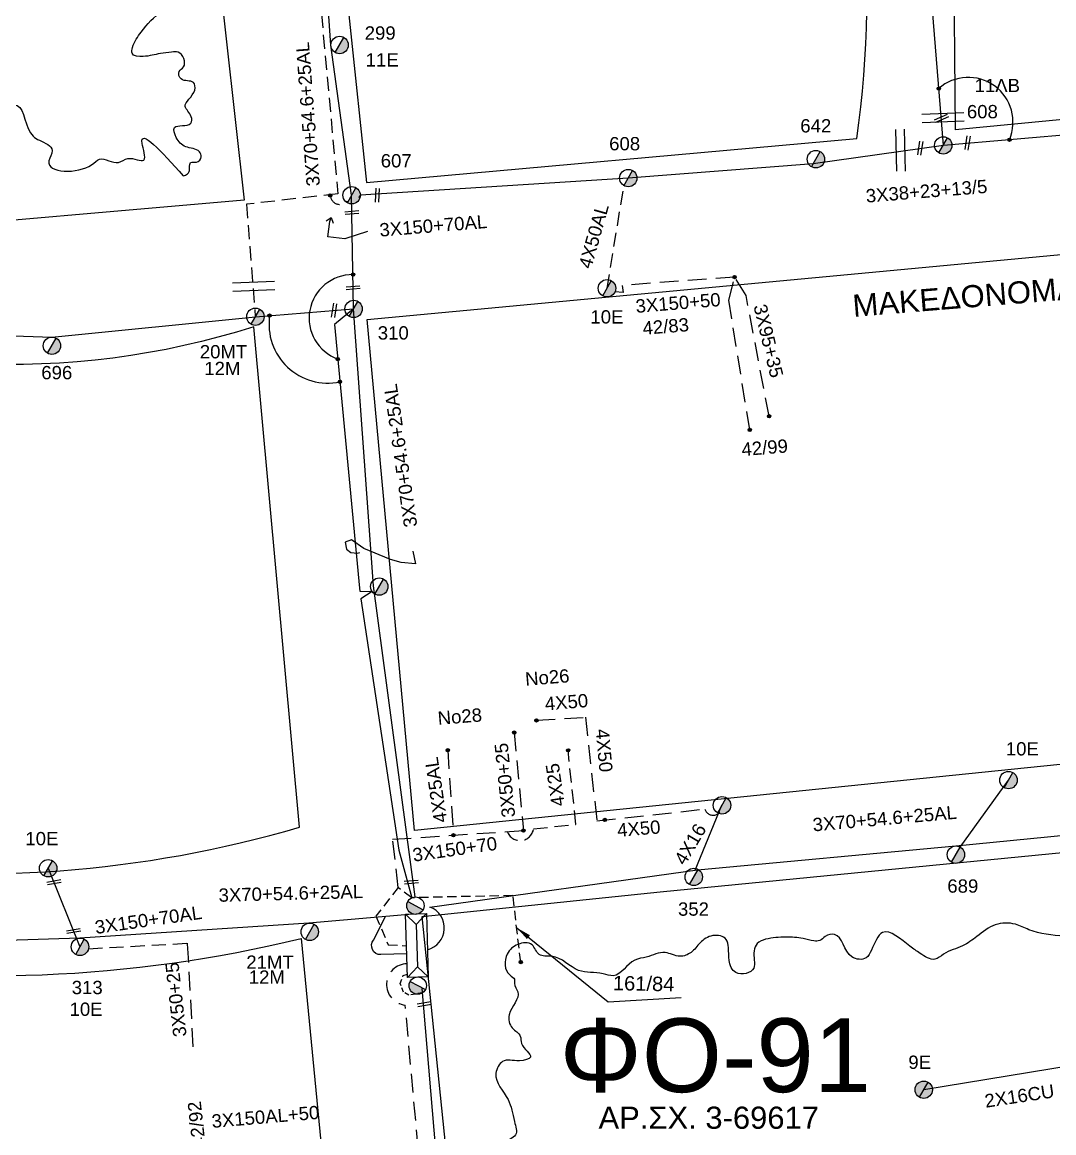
# Model space of a CAD drawing. Header units: millimetres. Extents: x 72 to 3039, y -786 to 786.
# Drawn here: x 1833.1 to 1972.8, y 393.6 to 543.9 of the extents above; entities that cross this region are included whole.
import ezdxf

# ---------------------------------------------------------------- set-up
doc = ezdxf.new("R2010")
doc.units = ezdxf.units.MM
doc.linetypes.add('DASHED', pattern=[19.05, 12.7, -6.35])
for name, color, linetype in [('Άγνωστα', 7, 'Continuous'), ('Γέφυρες Εναέριου Δικτύου', 7, 'Continuous'), ('Γυμνά εναέρια ΧΤ (1Φ)   2x16CU', 7, 'Continuous'), ('Γυμνά εναέρια ΧΤ (3Φ)   4x50AL', 7, 'Continuous'), ('Εναέρια παροχή ΧΤ 4x16', 7, 'SYN_LINE'), ('Επιγραφές - Σχήματα', 7, 'Continuous'), ('Καλώδια ΧΤ   3x150+50AL', 7, 'DASHED'), ('Καλώδια ΧΤ   3x150+50AL XLPE', 7, 'DASHED'), ('Καλώδια ΧΤ   3x150+70 XLPE', 7, 'DASHED'), ('Καλώδια ΧΤ   3x150+70AL', 7, 'DASHED'), ('Καλώδια ΧΤ   3x150AL+50XLPE', 7, 'DASHED'), ('Καλώδια ΧΤ   3x95+35 XLPE', 7, 'DASHED'), ('Μηχανική τομή', 7, 'Continuous'), ('Στύλος Ξύλινος', 7, 'Continuous'), ('Στύλος Ξύλινος @ 1', 7, 'Continuous'), ('Στύλος ΦΜ', 7, 'Continuous'), ('Στύλος ΦΜ @ 1', 7, 'Continuous'), ('Συνδέσεις', 7, 'Continuous'), ('Συνεστραμμένα ΧΤ   3x70+54.6+25 AL', 7, 'SYN_LINE'), ('Τομή', 7, 'Continuous'), ('Υποσταθμός εναέριος 2 στύλων', 7, 'Continuous'), ('Υποσταθμός πόλεως', 7, 'Continuous'), ('Υπόβαθρο ΔΕΗ', 7, 'Continuous'), ('Υπόγεια Καλώδια Δικτύου ΧΤ   .15', 7, 'DASHED'), ('Υπόγεια καλώδια Παροχών ΧΤ   4x25', 7, 'DASHED'), ('Υπόγεια καλώδια Παροχών ΧΤ   4x50AL', 7, 'DASHED')]:
    doc.layers.add(name, color=color, linetype=linetype)
doc.styles.get("Standard").update_dxf_attribs({"font": 'arial.ttf'})
doc.linetypes.add('SYN_LINE', pattern='A,0.5,-0.0001,["/\\/\\/\\/",Standard,S=0.1,R=0,X=0,Y=-0.05],-0.25', length=0.7501)
doc.dimstyles.new('ISO-25', dxfattribs={"dimtxt": 2.5, "dimasz": 2.5, "dimexe": 1.25, "dimexo": 0.625, "dimtad": 1, "dimtxsty": 'Standard', "dimcen": 2.5, "dimadec": 0, "dimazin": 0, "dimtfac": 1, "dimtmove": 0, "dimatfit": 3, "dimfxl": 1, "dimarcsym": 0})

# ---------------------------------------------------------------- blocks, each defined once
blk = doc.blocks.new('ΥΠΑΡΧΩΝ ΤΣΙΜΕΝΤΕΝΙΟΣ ΣΤΥΛΟΣ')
at = {"layer": 'Στύλος ΦΜ'}
blk.add_hatch(color=7, dxfattribs=at).paths.add_polyline_path([(-1.29, -2.28, 0.574793), (2.62, 0, 0.268822), (1.3, 2.27)])
at = {"layer": 'Στύλος ΦΜ', "color": 7}
blk.add_line((-1.29, -2.28), (1.3, 2.27), dxfattribs=at)
blk.add_circle((0, 0), 2.62, dxfattribs=at)
at = {"layer": 'Στύλος ΦΜ', "flags": 4}
for tag, p in [('ΑΡΙΘΜΟΣ', (-4.68, 8.05)), ('ΤΥΠΟΣ', (-4.91, 3.03))]:
    blk.add_attdef(tag, p, '', height=4, dxfattribs=at)
blk = doc.blocks.new('ΥΠΟΣΤΑΘΜΟΣ ΕΝΑΕΡΙΟΣ ΕΠΙ 2 ΣΤΥΛΩΝ')
at = {"layer": 'Υποσταθμός εναέριος 2 στύλων', "linetype": 'Continuous'}
for points in [[(-11.97, -2.11, 0.574793), (-8.45, -0.07, 0.268822), (-9.64, 1.98)], [(9.68, -2.15, 0.574793), (13.19, -0.1, 0.268822), (12.01, 1.95)]]:
    blk.add_hatch(color=256, dxfattribs=at).paths.add_polyline_path(points)
for p, q in [((-11.97, -2.11), (-9.64, 1.98)), ((9.68, -2.15), (12.01, 1.95))]:
    blk.add_line(p, q, dxfattribs=at)
for centre in [(-10.81, -0.07), (10.84, -0.1)]:
    blk.add_circle(centre, 2.36, dxfattribs=at)
at = {"layer": 'Υποσταθμός πόλεως', "linetype": 'Continuous', "ltscale": 40}
blk.add_lwpolyline([(-8.57, 2.82), (8.57, 2.82), (8.57, -2.82), (-8.57, -2.82)], close=True, dxfattribs=at)
for points in [[(-5.75, 0), (-8.57, 2.82)], [(-8.57, -2.82), (-5.75, 0)], [(-5.75, 0), (5.75, 0)], [(5.75, 0), (8.57, 2.82)], [(8.57, -2.82), (5.75, 0)]]:
    blk.add_lwpolyline(points, dxfattribs=at)
at = {"layer": 'Υποσταθμός εναέριος 2 στύλων', "ltscale": 40, "flags": 1}
for tag, p in [('ΜΕΤΑΣΧΗΜΑΤΙΣΜΟΣ', (14.09, 2.51)), ('ΙΣΧΥΣ', (14.07, -0.28)), ('ΑΡΙΘΜΟΣ', (14.19, -3))]:
    blk.add_attdef(tag, p, '', height=1.8, dxfattribs=at)
blk = doc.blocks.new('ΥΠΑΡΧΩΝ ΞΥΛΙΝΟΣ ΣΤΥΛΟΣ')
at = {"layer": 'Στύλος Ξύλινος'}
h = blk.add_hatch(color=7, dxfattribs=at)
h.paths.add_polyline_path([(-2.62, 0, 0.270008), (-1.29, -2.28), (1.3, 2.27, 0.576266)])
h.paths.add_polyline_path([(-1.29, -2.28, 0.574793), (2.62, 0, 0.268822), (1.3, 2.27)])
at = {"layer": 'Στύλος Ξύλινος', "color": 7}
blk.add_line((-1.29, -2.28), (1.3, 2.27), dxfattribs=at)
blk.add_circle((0, 0), 2.62, dxfattribs=at)
at = {"layer": 'Στύλος Ξύλινος', "flags": 4}
for tag, p in [('ΑΡΙΘΜΟΣ', (-4.91, 8.6)), ('ΤΥΠΟΣ', (-4.85, 3.39))]:
    blk.add_attdef(tag, p, '', height=4, dxfattribs=at)
blk = doc.blocks.new('ΤΟΜΗ')
at = {"layer": 'Τομή', "ltscale": 40}
for p, q in [((-5.68, 0), (5.68, 0)), ((5.68, -2.33), (-5.68, -2.33))]:
    blk.add_line(p, q, dxfattribs=at)
blk = doc.blocks.new('_ΣΥΝΔΕΣΗ')
at = {"layer": 'Συνδέσεις', "linetype": 'SYN_LINE', "ltscale": 40}
blk.add_hatch(color=256, dxfattribs=at).paths.add_polyline_path([(0.5, -0.01, 1), (-0.5, -0.01, 1)])
at = {"layer": 'Συνδέσεις'}
blk.add_circle((0, -0.01), 0.5, dxfattribs=at)
blk = doc.blocks.new('ΜΗΧΑΝΙΚΗ ΤΟΜΗ')
at = {"layer": 'Μηχανική τομή', "ltscale": 40}
for p, q in [((-1.89, 0.78), (1.89, 0.78)), ((1.89, 0), (-1.89, 0))]:
    blk.add_line(p, q, dxfattribs=at)

msp = doc.modelspace()

# ---------------------------------------------------------------- linework, layer by layer
at = {"layer": 'Άγνωστα', "color": 6}
msp.add_lwpolyline([(1957.87, 527.26), (1940.26, 524.78), (1915.21, 522.83), (1878.93, 520.51), (1878.66, 520.2)], dxfattribs=at)
at = {"layer": 'Άγνωστα', "color": 6, "linetype": 'DASHED', "ltscale": 0.2}
msp.add_lwpolyline([(1931.65, 488.74), (1928.82, 506.32), (1929.6, 509.43)], dxfattribs=at)
at = {"layer": 'Άγνωστα', "color": 85, "linetype": 'DASHED', "ltscale": 0.2}
msp.add_lwpolyline([(1899.77, 447.75), (1901.01, 434.49)], dxfattribs=at)
at = {"layer": 'Άγνωστα', "color": 173, "linetype": 'SYN_LINE', "ltscale": 14}
msp.add_lwpolyline([(1960.16, 432.24), (1966.69, 441.31)], dxfattribs=at)
at = {"layer": 'Άγνωστα', "color": 27}
msp.add_lwpolyline([(1885.21, 417.77), (1881.69, 417.68, -0.64415), (1880.73, 419.66), (1882.35, 422.85)], format="xyb", dxfattribs=at)
at = {"layer": 'Άγνωστα', "color": 30, "linetype": 'DASHED', "ltscale": 0.2}
msp.add_lwpolyline([(1855.5, 419.15), (1856.3, 404.66)], dxfattribs=at)
at = {"layer": 'Άγνωστα', "color": 2, "linetype": 'DASHED', "ltscale": 0.05}
msp.add_lwpolyline([(1887.33, 412.5), (1885.51, 412.2), (1884.79, 412.58), (1884.32, 413.77), (1884.75, 414.87), (1885.33, 415.03)], dxfattribs=at)
at = {"layer": 'Γέφυρες Εναέριου Δικτύου'}
for centre, radius, start, end in [((1961.25, 530.42), 6.05, 336.7143, 131.5146), ((1877.9, 503.87), 5.9, 89.6384, 249.9191), ((1874.52, 503.04), 7.96, 171.5462, 281.9085)]:
    msp.add_arc(centre, radius, start, end, dxfattribs=at)
at = {"layer": 'Γυμνά εναέρια ΧΤ (1Φ)   2x16CU', "color": 173, "linetype": 'SYN_LINE', "ltscale": 20}
msp.add_lwpolyline([(1990.05, 444.1), (1987.61, 434), (1978.08, 403.1), (1955.22, 399.39)], dxfattribs=at)
at = {"layer": 'Γυμνά εναέρια ΧΤ (3Φ)   4x50AL', "color": 2}
msp.add_lwpolyline([(2032.49, 533.98), (1995.44, 530.07), (1976.76, 528.88), (1957.87, 527.26), (1955.58, 555.67), (1953.13, 581.03), (1946.66, 601.19), (1940.24, 619.37), (1927.05, 641.12), (1908.25, 659.73), (1901.29, 666.15)], dxfattribs=at)
at = {"layer": 'Εναέρια παροχή ΧΤ 4x16', "color": 173, "ltscale": 15}
msp.add_lwpolyline([(1924.28, 429.13), (1927.9, 437.9)], dxfattribs=at)
at = {"layer": 'Επιγραφές - Σχήματα', "ltscale": 20}
for points in [[(1874.32, 517.05), (1875, 517.49), (1875.24, 516.74)], [(1879.92, 515.59), (1876.85, 514.61), (1874.51, 514.86), (1874.81, 516.95), (1875, 517.49)], [(1886.04, 472.32), (1886.38, 470.59), (1884.48, 470.77), (1883.01, 471.2), (1879.39, 472.66), (1877.75, 473.87), (1877.75, 473.87), (1876.89, 473.53), (1877.06, 472.58), (1877.66, 472.15), (1878.53, 472.06), (1878.87, 472.15)]]:
    msp.add_lwpolyline(points, dxfattribs=at)
at = {"layer": 'Καλώδια ΧΤ   3x150+50AL', "color": 6, "ltscale": 0.2}
msp.add_lwpolyline([(1929.6, 509.43), (1914.4, 508.3), (1914.54, 507.36), (1913.4, 507.41)], dxfattribs=at)
at = {"layer": 'Καλώδια ΧΤ   3x150+50AL XLPE', "color": 1, "ltscale": 0.2}
msp.add_lwpolyline([(1892.83, 348, -0.609331), (1890.86, 348.34), (1890.23, 353.48), (1885, 410.86, -0.95124), (1885.25, 416.43, -0.743543)], format="xyb", dxfattribs=at)
at = {"layer": 'Καλώδια ΧΤ   3x150+70 XLPE', "color": 85, "linetype": 'DASHED', "ltscale": 0.1}
msp.add_lwpolyline([(1900.65, 416.67), (1899.58, 425.69), (1885.89, 425.38), (1884.05, 426.76), (1881.03, 422.91), (1882.7, 419.02), (1885.18, 418.87)], dxfattribs=at)
at = {"layer": 'Καλώδια ΧΤ   3x150+70AL', "color": 85, "ltscale": 0.2}
msp.add_lwpolyline([(1884.07, 426.76), (1883.3, 433.3), (1901.01, 434.49)], dxfattribs=at)
at = {"layer": 'Καλώδια ΧΤ   3x150+70AL', "color": 30, "ltscale": 0.15}
msp.add_lwpolyline([(1842.12, 418.48), (1855.49, 419.22), (1855.5, 419.15)], dxfattribs=at)
at = {"layer": 'Καλώδια ΧΤ   3x95+35 XLPE', "color": 6, "ltscale": 0.2}
msp.add_lwpolyline([(1934.28, 490.59), (1931.15, 506.93), (1929.6, 509.43)], dxfattribs=at)
at = {"layer": 'Συνεστραμμένα ΧΤ   3x70+54.6+25 AL', "color": 5, "ltscale": 20}
msp.add_lwpolyline([(1886.35, 425.49), (1880.69, 467.62), (1878.02, 505.12), (1877.75, 520.51), (1874.95, 540.85), (1872.98, 569.03)], dxfattribs=at)
at = {"layer": 'Συνεστραμμένα ΧΤ   3x70+54.6+25 AL', "color": 27, "ltscale": 20}
for points in [[(1788.14, 508.71), (1807.88, 502.35), (1837.17, 501.31), (1864.72, 504.06), (1878.02, 505.12)], [(1878.02, 505.12), (1875.43, 503.01), (1878.8, 467.29), (1878.85, 466.91), (1880.52, 466.85)], [(1880.52, 466.85), (1879.01, 465.88), (1884.14, 431.84), (1885.89, 425.38)]]:
    msp.add_lwpolyline(points, dxfattribs=at)
at = {"layer": 'Συνεστραμμένα ΧΤ   3x70+54.6+25 AL', "color": 30, "ltscale": 20}
msp.add_lwpolyline([(1886.06, 423.18), (1871.97, 421.94), (1840.97, 419.92), (1807, 418.82), (1770.71, 426.16), (1735.23, 442.82)], dxfattribs=at)
at = {"layer": 'Συνεστραμμένα ΧΤ   3x70+54.6+25 AL', "color": 173, "ltscale": 20}
msp.add_lwpolyline([(1888.01, 418.34, 0.73063), (1888.36, 424.13), (1924.6, 429.17), (1959.57, 432.4), (1987.61, 435.18)], format="xyb", dxfattribs=at)
at = {"layer": 'Συνεστραμμένα ΧΤ   3x70+54.6+25 AL', "ltscale": 15}
msp.add_lwpolyline([(1836.66, 429.38), (1840.97, 418.74)], dxfattribs=at)
at = {"layer": 'Συνεστραμμένα ΧΤ   3x70+54.6+25 AL', "color": 2, "ltscale": 18}
msp.add_lwpolyline([(1967.76, 266.04), (1900, 262.41), (1895.28, 311.37), (1895.28, 311.37), (1893.47, 347.01), (1889.37, 388.6), (1887.28, 413.1)], dxfattribs=at)
at = {"layer": 'Υπόβαθρο ΔΕΗ'}
for points in [[(1949.48, 710.53, -0.165604), (2006.69, 633.43, -0.089113), (2022.5, 535.43), (1959.51, 529.36), (1959.3, 554.59, 0.222785), (1910.57, 660.57), (1949.48, 710.53)], [(1946.17, 528.19, 0.242835), (1902.75, 651.4), (1859.53, 595.95, -0.169724), (1875.16, 565.95), (1879.77, 522.22), (1946.17, 528.19)], [(1863.2, 519.84), (1813.35, 515.49, -0.178981), (1803.1, 518.29, -0.301011), (1777.79, 551.88, -0.271331), (1793.78, 590.13, -0.338248), (1844.34, 588.73, -0.24847), (1859.54, 552.64), (1863.2, 519.84)], [(1788.35, 506.7), (1744.42, 452.32, 0.21455), (1870.7, 434.94), (1864.51, 502.71, -0.183174), (1788.35, 506.7, 1.879278)], [(1870.91, 419.88), (1877.05, 356.39, -0.24723), (1695.3, 390.82), (1735.1, 441.32, 0.200217), (1870.91, 419.88, -0.178998)]]:
    msp.add_lwpolyline(points, format="xyb", dxfattribs=at)
for points in [[(2073.49, 454.03), (1999.74, 446.1), (1886.27, 434.49), (1879.84, 503.69), (2074.48, 521.93)], [(2074.8, 373.86), (1894.02, 357.29), (1887.3, 422.86), (1919.52, 426.19), (2073.71, 441.25)]]:
    msp.add_lwpolyline(points, dxfattribs=at)
msp.add_spline([(1854.96, 523.14), (1849.39, 527.52), (1849.61, 525.28), (1847.47, 525.49), (1846.18, 524.96), (1843.61, 525.39), (1842.54, 524.64), (1836.76, 525.17), (1837.19, 526.56), (1835.48, 527.95), (1834.62, 528.49), (1832.48, 532.66), (1829.16, 530.52), (1825.31, 523.78), (1823.92, 522.93), (1822.74, 524.85), (1821.45, 525.49), (1820.6, 526.46), (1818.88, 526.78), (1817.07, 525.92), (1815.78, 527.85), (1814.5, 527.42), (1812.78, 525.07), (1810.75, 525.17), (1810.54, 523.78), (1806.25, 521.43), (1804.72, 521.56), (1802.45, 520.64), (1802.53, 523.42), (1801.04, 525.01), (1798.56, 525.16), (1796.44, 527.9), (1797.74, 531.1), (1797.55, 533.84), (1797.11, 535.18), (1797.29, 537.18), (1796.66, 538.85), (1796.33, 539.29), (1792.1, 534.88), (1790.62, 535.51), (1789.61, 535.66), (1788.72, 537.81), (1787.57, 539.6), (1788.31, 542.38), (1789.5, 544.35), (1790.54, 546.05), (1790.35, 547.18), (1789.39, 548.4), (1788.83, 549.33), (1787.09, 550.74), (1786.23, 551.37), (1787.71, 552.64), (1787.97, 554.46), (1786.68, 556.01), (1792.61, 555.12), (1793.65, 556.12), (1793.58, 558.39), (1791.87, 560.28), (1788.82, 561.48), (1787.04, 561.92), (1785.7, 561.92), (1784.03, 563.74), (1783.66, 564.15), (1785.41, 565.48), (1785.3, 568.67), (1786.7, 570.72), (1789.64, 571.1), (1791.63, 573.47), (1793.62, 574.23), (1800.45, 572.24), (1800.41, 573.56), (1800.69, 574.94), (1799.31, 576.98), (1798.24, 579.15), (1797, 579.6), (1801.42, 586.71), (1802.76, 587.66), (1803.61, 586.19), (1804.69, 586.52), (1805.05, 588.35), (1806.49, 589.3), (1808.52, 588.64), (1809.44, 587.56), (1811.01, 588.87), (1812.77, 588.12), (1815.07, 586.74), (1815.6, 583.83), (1817.99, 580.7), (1818.67, 581.02), (1819.16, 583.67), (1819.39, 586.55), (1820.31, 587.3), (1823.12, 587.2), (1823.42, 588.18), (1824.73, 588.64), (1825.74, 587.89), (1826.57, 587.31), (1828.31, 586.95), (1828.86, 586), (1829.06, 584.53), (1830.2, 583.87), (1831.25, 585.05), (1831.81, 585.7), (1833.48, 585.41), (1834.42, 584.4), (1834.82, 582.79), (1834.78, 580.41), (1836.06, 577.69), (1836.85, 577.62), (1838.19, 578.11), (1840.06, 580.37), (1841.53, 580.89), (1842.64, 579.42), (1843.16, 577.42), (1844.02, 576.31), (1845.52, 575.62), (1846.96, 575.36), (1848.08, 574.93), (1848.96, 573.99), (1849.68, 573.04), (1850.3, 571.86), (1849.78, 569.49), (1848.7, 568.05), (1848.54, 566.97), (1848.37, 565.93), (1848.57, 564.91), (1851.38, 564.69), (1852.1, 564.26), (1852.3, 563.18), (1852.66, 560.97), (1852.27, 559.73), (1851.45, 558.65), (1851.88, 557.4), (1851.88, 556.69), (1850.47, 555.8), (1850.08, 554.56), (1849.23, 553.87), (1850.21, 552.08), (1850.73, 550.61), (1850.57, 549.19), (1849.88, 548.9), (1850.87, 547.98), (1852.96, 548.31), (1853.52, 548.99), (1854.37, 547.36), (1852.24, 545.43), (1849.26, 542.6), (1848.08, 540.51), (1848.02, 539.73), (1849.52, 539.3), (1851.85, 539.69), (1853.38, 539.89), (1854.27, 539.89), (1854.99, 537.9), (1854.4, 537.27), (1854.66, 536.26), (1856.33, 535.77), (1856.5, 534.74), (1855.22, 532.52), (1856.04, 531.14), (1855.97, 530.26), (1853.78, 529.67), (1854, 528.34), (1855.28, 527.08), (1857.13, 526.39), (1857.38, 525.71), (1856.75, 525), (1855.95, 524.94), (1855.81, 524.27), (1855.75, 523.74), (1855.52, 523.39), (1854.96, 523.14)], degree=3, dxfattribs=at)
msp.add_open_spline([(2073.86, 432), (2072.12, 432.23), (2070.78, 432.74), (2069.5, 431.37), (2067.82, 430.33), (2065.68, 430.36), (2063.02, 429.66), (2061.31, 431.44), (2059.74, 432.91), (2057.39, 433.42), (2055.23, 432.21), (2053.26, 432.14), (2051.46, 431.84), (2050.98, 430.53), (2048.94, 429.55), (2046.29, 433.32), (2042.45, 427.97), (2037.71, 431.62), (2034.73, 428.43), (2030.84, 429.82), (2030.98, 425.92), (2026.74, 420.92), (2029.88, 427.95), (2027.01, 430.26), (2023.81, 430.42), (2022.24, 427.12), (2018.47, 427.49), (2017.55, 424.64), (2018.19, 422.74), (2017.02, 421.46), (2015.32, 421.16), (2014.53, 422.74), (2015.72, 424.25), (2013.64, 425.59), (2012.01, 426.96), (2009.97, 426.82), (2007.63, 427.17), (2006.81, 424.57), (2004.16, 424.1), (2001.59, 424.73), (1999.86, 426.04), (1997.84, 426.75), (1996.17, 425.48), (1993.93, 427.91), (1990.84, 425.64), (1988.95, 424.43), (1988.14, 423.9), (1988.14, 423.9), (1987.12, 423.74), (1985.34, 423.46), (1983.16, 422.34), (1980.7, 422.99), (1978.53, 421.61), (1976.49, 419.97), (1973.28, 420.23), (1970.31, 420.52), (1967.45, 422.04), (1964.7, 422), (1962.6, 420.25), (1960.4, 418.64), (1958.28, 418.18), (1956.55, 416.62), (1954.78, 417.83), (1952.8, 419.13), (1949.57, 422.09), (1948.39, 418.73), (1947.44, 416.87), (1944.4, 417.15), (1944.23, 420.84), (1941.89, 420.3), (1941.23, 419.48), (1940.07, 419.53), (1938.63, 420.01), (1936.39, 420.07), (1934.32, 419.99), (1932.17, 419.18), (1932.2, 417.34), (1932.45, 415.28), (1929.53, 414.62), (1928.76, 416.91), (1928.83, 418.39), (1928.58, 420.12), (1926.49, 420.51), (1924.89, 419.41), (1923.9, 417.9), (1922.03, 417.17), (1920.03, 418.41), (1918, 417.29), (1915.36, 417.08), (1913.96, 414.31), (1911.14, 415.44), (1908.04, 414.95), (1905.86, 417.84), (1902.91, 417.28), (1902.38, 419.46), (1900.1, 419.24), (1898.41, 417.74), (1898.34, 415.18), (1899.94, 414.5), (1899.68, 413.53), (1901.01, 412.05), (1898.69, 410.14), (1899.2, 407.66), (1900.79, 406.91), (1900.49, 405.19), (1902.93, 403.75), (1900.05, 403.1), (1898.19, 403.78), (1896.58, 400.79), (1899.3, 398.36), (1899.56, 395.63), (1900.48, 392.94), (1898.1, 392.45), (1897.9, 390), (1899.93, 387.59), (1904.21, 388.4), (1903.81, 385.97), (1902.67, 385.35), (1902.54, 384.03), (1900.99, 383.32), (1903.32, 380.81), (1899.56, 381.28), (1899.15, 378.63), (1899.8, 375.94), (1902.23, 375.7), (1904.49, 375.1), (1903.6, 371.74), (1900.58, 373.93), (1899.57, 371.37), (1900.25, 369.07), (1902.12, 369.33), (1903.27, 367.68), (1901.03, 367.02), (1901.88, 366.28), (1900.74, 364.24), (1904.93, 364.32), (1906.88, 365.62), (1908.52, 367.7), (1910.81, 367.11), (1912.27, 365.86), (1914.11, 366.37), (1914.86, 367.45), (1916.57, 369.36), (1918.72, 365.84), (1921.72, 366.3), (1923.46, 367.53), (1925.42, 368.47), (1926.18, 370.92), (1929.16, 371.06), (1931.43, 369.85), (1932.18, 368.03), (1933.81, 366.56), (1935.95, 367.19), (1937.57, 368.45), (1937.69, 370.32), (1939.14, 371.91), (1941.62, 372.19), (1944.08, 372.76), (1945.76, 374.2), (1947.37, 375.13), (1948.85, 375.69), (1950.2, 374.59), (1949.42, 373.97), (1950.18, 371.73), (1953.19, 371.9), (1955.36, 373.78), (1957.13, 372.74), (1958.78, 372.78), (1959.5, 374.53), (1961.14, 376.33), (1964.02, 376.77), (1965.94, 375.12), (1968.15, 375.25), (1969.86, 376.69), (1973.82, 376.59), (1969.96, 372.79), (1974.8, 371.2), (1977.32, 373.05), (1978.05, 375.17), (1978.41, 376.87), (1978.62, 378.13), (1979.81, 378.79), (1981.54, 377.56), (1979.71, 375.16), (1981.55, 371.63), (1984.57, 372.77), (1987.28, 373.28), (1989.12, 374.73), (1990.95, 376.86), (1992.96, 376.05), (1994.65, 377.51), (1995.48, 379.6), (1997.73, 380.52), (2000.23, 380.03), (1999.27, 377.75), (2001.27, 376.88), (2003.31, 376.68), (2004.68, 378.52), (2006.08, 380.81), (2009.4, 380.94), (2012.52, 380.85), (2014.57, 379.59), (2016.23, 379.03), (2016.45, 376.38), (2021.07, 379.69), (2021.83, 374.86), (2028.08, 379.48), (2031.76, 376.33), (2034.63, 377.53), (2034.79, 379.27), (2036.55, 378.73), (2037.4, 380.04), (2037.84, 381.11), (2039.61, 383), (2044.51, 383.52), (2044.63, 379.04), (2049.51, 380.09), (2052.4, 381.17), (2053.22, 382.61), (2054.56, 384.26), (2057.16, 383.68), (2059.51, 383.66), (2061.56, 383.6), (2062.95, 382.13), (2064.34, 383.83), (2066.6, 383.97), (2069.41, 384.2), (2069.93, 382.02), (2071.66, 382.1), (2072.11, 383.25), (2073.2, 383.66), (2073.93, 383.56), (2074.64, 383.51)], degree=3, knots=[0, 0, 0, 0, 1.929426, 3.911824, 4.980517, 7.83358, 10.219894, 12.577936, 14.533654, 16.774652, 19.15137, 21.622965, 22.840423, 24.147454, 25.431955, 28.802973, 33.642083, 38.353584, 42.21331, 44.658379, 47.731479, 51.579507, 56.609701, 59.287509, 61.670706, 65.135871, 68.432153, 70.847702, 72.680328, 73.978836, 75.572317, 76.992619, 78.036016, 80.507131, 82.320436, 84.665874, 86.442199, 88.53124, 91.352568, 93.486858, 96.422908, 97.861154, 99.52333, 101.627411, 105.614521, 108.66226, 108.66226, 108.66226, 108.66226, 111.753253, 114.089122, 115.667245, 118.972649, 121.224362, 123.282872, 128.208575, 130.163746, 132.887742, 135.825105, 138.140853, 140.985454, 142.313812, 144.460042, 146.155146, 150.295384, 153.154738, 154.411128, 156.32034, 160.179771, 161.44871, 162.381505, 163.163699, 164.657972, 167.007462, 169.754255, 171.019255, 173.309167, 174.401972, 176.886785, 178.773407, 180.508285, 181.640522, 183.523794, 185.513711, 187.271617, 188.867801, 190.933818, 193.56506, 195.163969, 198.798197, 200.1666, 203.52134, 207.664328, 209.349401, 210.970586, 212.874214, 214.820881, 217.674955, 218.543749, 219.105539, 220.315821, 223.634503, 225.478921, 227.042312, 228.02756, 230.249724, 231.826231, 234.115628, 235.927743, 239.862904, 242.980704, 244.784677, 246.793303, 248.257757, 251.257243, 255.322856, 256.160348, 257.676235, 258.832603, 259.775552, 261.802644, 264.137709, 266.022877, 268.747145, 271.390401, 272.815103, 274.868302, 277.794363, 279.218312, 281.806432, 283.161046, 284.300341, 286.108848, 286.214825, 287.488768, 290.745598, 293.279179, 295.62596, 297.641102, 299.518445, 301.182155, 302.560862, 303.541552, 308.100645, 309.641666, 312.205497, 314.558895, 315.748808, 319.373214, 321.269824, 323.295949, 325.139779, 327.198374, 329.351009, 330.832741, 332.559881, 335.288707, 338.085456, 339.967429, 341.831529, 343.637082, 344.754804, 344.913772, 346.428671, 349.790257, 352.031896, 354.296526, 355.277612, 356.514484, 359.376366, 362.613911, 363.758025, 366.832783, 367.957734, 370.85603, 373.582939, 377.268359, 380.025655, 382.627556, 383.700081, 385.348619, 386.136588, 387.364212, 390.272333, 392.986254, 396.781398, 398.136004, 401.380237, 403.689109, 405.675859, 406.695271, 410.007495, 411.928958, 413.968882, 415.431841, 417.448886, 419.098686, 421.350926, 423.639132, 426.888415, 430.333283, 432.883038, 434.286244, 434.949952, 439.785773, 440.745865, 447.166273, 452.287614, 454.087292, 455.159938, 456.40207, 458.164073, 459.135869, 459.904649, 466.017713, 466.394108, 472.757777, 474.166143, 475.927416, 477.517102, 480.141375, 482.887362, 484.916379, 486.060493, 487.989793, 489.681164, 493.289721, 494.094017, 495.705912, 496.742191, 497.564199, 498.951679, 498.951679, 498.951679, 498.951679], dxfattribs=at)
at = {"layer": 'Υπόγεια Καλώδια Δικτύου ΧΤ   .15', "color": 6, "ltscale": 0.15}
msp.add_lwpolyline([(1850.12, 599.23), (1871.57, 567.84), (1875.89, 520.69), (1863.5, 519.29), (1864.71, 504.06)], dxfattribs=at)
msp.add_arc((1876.16, 520.55), 1.29, 182.1257, 321.0221, dxfattribs=at)
at = {"layer": 'Υπόγεια καλώδια Παροχών ΧΤ   4x25', "color": 85, "ltscale": 0.2}
msp.add_lwpolyline([(1890.76, 445.37), (1891.54, 433.85)], dxfattribs=at)
at = {"layer": 'Υπόγεια καλώδια Παροχών ΧΤ   4x25', "color": 85, "ltscale": 0.15}
msp.add_lwpolyline([(1898.82, 434.35, 0.784242), (1902.38, 434.71), (1908.12, 435.32), (1907.05, 445.35)], format="xyb", dxfattribs=at)
at = {"layer": 'Υπόγεια καλώδια Παροχών ΧΤ   4x50AL', "color": 6, "ltscale": 0.15}
msp.add_lwpolyline([(1912.34, 507.91), (1914.63, 521.81)], dxfattribs=at)
at = {"layer": 'Υπόγεια καλώδια Παροχών ΧΤ   4x50AL', "color": 173, "ltscale": 0.2}
msp.add_lwpolyline([(1902.77, 449.41), (1909.42, 449.83), (1910.95, 435.81), (1925.56, 437.39, 0.909117), (1927.89, 437.88, -1.366614)], format="xyb", dxfattribs=at)

# ---------------------------------------------------------------- block references
at = {"layer": 'Μηχανική τομή'}
for p, xscale, yscale, zscale, rotation in [((1957.7, 530.74), 0.4999999999993637, 0.4999999999993637, 0.4999999999993637, 22.95712343867134), ((1954.94, 526.85), 0.4999999999994563, 0.4999999999994563, 0.4999999999994563, 80.68863621915537), ((1961.35, 527.56), 0.4999999999994563, 0.4999999999994563, 0.4999999999994563, 80.68863621915537), ((1881.42, 520.5), 0.4999999999995306, 0.4999999999995306, 0.4999999999995306, 87.75525948146047), ((1877.8, 517.97), 0.4999999999995083, 0.4999999999995083, 0.4999999999995083, 4.733458615532099), ((1877.97, 507.79), 0.499999999999395, 0.499999999999395, 0.499999999999395, 4.733458615533174), ((1875.57, 504.89), 0.4999999999994563, 0.4999999999994563, 0.4999999999994563, 80.68863621915537), ((1837.49, 427.29), 0.4999999999996771, 0.4999999999996771, 0.4999999999996771, 9.890510684271934), ((1885.86, 427.32), 0.4999999999995083, 0.4999999999995083, 0.4999999999995083, 4.733458615532099), ((1840.14, 420.69), 0.4999999999996771, 0.4999999999996771, 0.4999999999996771, 9.890510684271934), ((1887.63, 410.78), 0.4999999999996771, 0.4999999999996771, 0.4999999999996771, 9.890510684271934)]:
    msp.add_blockref('ΜΗΧΑΝΙΚΗ ΤΟΜΗ', p, dxfattribs=dict(at, xscale=xscale, yscale=yscale, zscale=zscale, rotation=rotation))
at = {"layer": 'Στύλος Ξύλινος @ 1', "ltscale": 40}
ref = msp.add_blockref('ΥΠΑΡΧΩΝ ΞΥΛΙΝΟΣ ΣΤΥΛΟΣ', (1955.22, 399.39), dxfattribs=dict(at, xscale=0.4499999999998181, yscale=0.4499999999998181, zscale=0.4499999999998181))
ref.add_attrib('ΤΥΠΟΣ', '9Ε', (1953.13, 402.21), dxfattribs={"layer": 'Στύλος Ξύλινος', "height": 1.8, "flags": 4})
at = {"layer": 'Στύλος ΦΜ @ 1', "ltscale": 40}
ref = msp.add_blockref('ΥΠΑΡΧΩΝ ΤΣΙΜΕΝΤΕΝΙΟΣ ΣΤΥΛΟΣ', (1876.12, 540.85), dxfattribs=dict(at, xscale=0.4499999999998181, yscale=0.4499999999998181, zscale=0.4499999999998181))
ref.add_attrib('ΤΥΠΟΣ', '11Ε', (1879.65, 537.94), dxfattribs={"layer": 'Στύλος ΦΜ', "height": 1.8, "flags": 4})
ref.add_attrib('ΑΡΙΘΜΟΣ', '299', (1879.52, 541.58), dxfattribs={"layer": 'Στύλος ΦΜ', "height": 1.8, "flags": 4})
ref = msp.add_blockref('ΥΠΑΡΧΩΝ ΤΣΙΜΕΝΤΕΝΙΟΣ ΣΤΥΛΟΣ', (1957.86, 527.26), dxfattribs=dict(at, xscale=0.4499999999998181, yscale=0.4499999999998181, zscale=0.4499999999998181))
ref.add_attrib('ΤΥΠΟΣ', '11ΛΒ', (1962.1, 534.47), dxfattribs={"layer": 'Στύλος ΦΜ', "height": 1.8, "flags": 4})
ref.add_attrib('ΑΡΙΘΜΟΣ', '608', (1961.06, 530.93), dxfattribs={"layer": 'Στύλος ΦΜ', "height": 1.8, "flags": 4})
ref = msp.add_blockref('ΥΠΑΡΧΩΝ ΤΣΙΜΕΝΤΕΝΙΟΣ ΣΤΥΛΟΣ', (1940.61, 525.39), dxfattribs=dict(at, xscale=0.4499999999998181, yscale=0.4499999999998181, zscale=0.4499999999998181))
ref.add_attrib('ΑΡΙΘΜΟΣ', '642', (1938.5, 529.01), dxfattribs={"layer": 'Στύλος ΦΜ', "height": 1.8, "flags": 4})
ref = msp.add_blockref('ΥΠΑΡΧΩΝ ΤΣΙΜΕΝΤΕΝΙΟΣ ΣΤΥΛΟΣ', (1915.21, 522.83), dxfattribs=dict(at, xscale=0.4499999999998181, yscale=0.4499999999998181, zscale=0.4499999999998181))
ref.add_attrib('ΑΡΙΘΜΟΣ', '608', (1912.62, 526.59), dxfattribs={"layer": 'Στύλος ΦΜ', "height": 1.8, "flags": 4})
ref = msp.add_blockref('ΥΠΑΡΧΩΝ ΤΣΙΜΕΝΤΕΝΙΟΣ ΣΤΥΛΟΣ', (1877.75, 520.51), dxfattribs=dict(at, xscale=0.4499999999998181, yscale=0.4499999999998181, zscale=0.4499999999998181))
ref.add_attrib('ΑΡΙΘΜΟΣ', '607', (1881.69, 524.28), dxfattribs={"layer": 'Στύλος ΦΜ', "height": 1.8, "flags": 4})
ref = msp.add_blockref('ΥΠΑΡΧΩΝ ΤΣΙΜΕΝΤΕΝΙΟΣ ΣΤΥΛΟΣ', (1912.33, 507.91), dxfattribs=dict(at, xscale=0.4499999999998181, yscale=0.4499999999998181, zscale=0.4499999999998181))
ref.add_attrib('ΤΥΠΟΣ', '10Ε', (1910.08, 503.14), dxfattribs={"layer": 'Στύλος ΦΜ', "height": 1.8, "flags": 4})
ref = msp.add_blockref('ΥΠΑΡΧΩΝ ΤΣΙΜΕΝΤΕΝΙΟΣ ΣΤΥΛΟΣ', (1878.02, 505.12), dxfattribs=dict(at, xscale=0.4499999999998181, yscale=0.4499999999998181, zscale=0.4499999999998181))
ref.add_attrib('ΑΡΙΘΜΟΣ', '310', (1881.29, 500.97), dxfattribs={"layer": 'Στύλος ΦΜ', "height": 1.8, "flags": 4})
ref = msp.add_blockref('ΥΠΑΡΧΩΝ ΤΣΙΜΕΝΤΕΝΙΟΣ ΣΤΥΛΟΣ', (1864.72, 504.06), dxfattribs=dict(at, xscale=0.4499999999998181, yscale=0.4499999999998181, zscale=0.4499999999998181))
ref.add_attrib('ΤΥΠΟΣ', '12Μ', (1857.8, 496.15), dxfattribs={"layer": 'Στύλος ΦΜ', "height": 1.8, "flags": 4})
ref.add_attrib('ΑΡΙΘΜΟΣ', '20ΜΤ', (1857.19, 498.42), dxfattribs={"layer": 'Στύλος ΦΜ', "height": 1.8, "flags": 4})
ref = msp.add_blockref('ΥΠΑΡΧΩΝ ΤΣΙΜΕΝΤΕΝΙΟΣ ΣΤΥΛΟΣ', (1837.17, 500.13), dxfattribs=dict(at, xscale=0.4499999999998181, yscale=0.4499999999998181, zscale=0.4499999999998181))
ref.add_attrib('ΑΡΙΘΜΟΣ', '696', (1835.73, 495.59), dxfattribs={"layer": 'Στύλος ΦΜ', "height": 1.8, "flags": 4})
at = {"layer": 'Στύλος ΦΜ @ 1', "ltscale": 40, "xscale": 0.4499999999998181, "yscale": 0.4499999999998181, "zscale": 0.4499999999998181}
for p in [(1881.49, 467.52), (1927.9, 437.9)]:
    msp.add_blockref('ΥΠΑΡΧΩΝ ΤΣΙΜΕΝΤΕΝΙΟΣ ΣΤΥΛΟΣ', p, dxfattribs=at)
at = {"layer": 'Στύλος ΦΜ @ 1', "ltscale": 40}
ref = msp.add_blockref('ΥΠΑΡΧΩΝ ΤΣΙΜΕΝΤΕΝΙΟΣ ΣΤΥΛΟΣ', (1966.69, 441.31), dxfattribs=dict(at, xscale=0.4499999999998181, yscale=0.4499999999998181, zscale=0.4499999999998181))
ref.add_attrib('ΤΥΠΟΣ', '10Ε', (1966.33, 444.65), dxfattribs={"layer": 'Στύλος ΦΜ', "height": 1.8, "flags": 4})
ref = msp.add_blockref('ΥΠΑΡΧΩΝ ΤΣΙΜΕΝΤΕΝΙΟΣ ΣΤΥΛΟΣ', (1836.66, 429.38), dxfattribs=dict(at, xscale=0.4499999999998181, yscale=0.4499999999998181, zscale=0.4499999999998181))
ref.add_attrib('ΤΥΠΟΣ', '10Ε', (1833.57, 432.49), dxfattribs={"layer": 'Στύλος ΦΜ', "height": 1.8, "flags": 4})
ref = msp.add_blockref('ΥΠΑΡΧΩΝ ΤΣΙΜΕΝΤΕΝΙΟΣ ΣΤΥΛΟΣ', (1959.57, 431.22), dxfattribs=dict(at, xscale=0.4499999999998181, yscale=0.4499999999998181, zscale=0.4499999999998181))
ref.add_attrib('ΑΡΙΘΜΟΣ', '689', (1958.41, 426.07), dxfattribs={"layer": 'Στύλος ΦΜ', "height": 1.8, "flags": 4})
ref = msp.add_blockref('ΥΠΑΡΧΩΝ ΤΣΙΜΕΝΤΕΝΙΟΣ ΣΤΥΛΟΣ', (1924.08, 428.2), dxfattribs=dict(at, xscale=0.4499999999998181, yscale=0.4499999999998181, zscale=0.4499999999998181))
ref.add_attrib('ΑΡΙΘΜΟΣ', '352', (1921.94, 422.95), dxfattribs={"layer": 'Στύλος ΦΜ', "height": 1.8, "flags": 4})
ref = msp.add_blockref('ΥΠΑΡΧΩΝ ΤΣΙΜΕΝΤΕΝΙΟΣ ΣΤΥΛΟΣ', (1872.08, 420.77), dxfattribs=dict(at, xscale=0.4499999999998181, yscale=0.4499999999998181, zscale=0.4499999999998181))
ref.add_attrib('ΤΥΠΟΣ', '12Μ', (1863.82, 413.74), dxfattribs={"layer": 'Στύλος ΦΜ', "height": 1.8, "flags": 4})
ref.add_attrib('ΑΡΙΘΜΟΣ', '21ΜΤ', (1863.49, 415.76), dxfattribs={"layer": 'Στύλος ΦΜ', "height": 1.8, "flags": 4})
ref = msp.add_blockref('ΥΠΑΡΧΩΝ ΤΣΙΜΕΝΤΕΝΙΟΣ ΣΤΥΛΟΣ', (1840.97, 418.74), dxfattribs=dict(at, xscale=0.4499999999998181, yscale=0.4499999999998181, zscale=0.4499999999998181))
ref.add_attrib('ΤΥΠΟΣ', '10Ε', (1839.56, 409.39), dxfattribs={"layer": 'Στύλος ΦΜ', "height": 1.8, "flags": 4})
ref.add_attrib('ΑΡΙΘΜΟΣ', '313', (1839.85, 412.33), dxfattribs={"layer": 'Στύλος ΦΜ', "height": 1.8, "flags": 4})
at = {"layer": 'Συνδέσεις', "xscale": 0.4499999999998181, "yscale": 0.4499999999998181, "zscale": 0.4499999999998181}
for p in [(1957.25, 534.95), (1966.81, 528.03), (1874.86, 520.5), (1877.94, 509.78), (1929.6, 509.44), (1866.65, 504.22), (1875.87, 498.33), (1876.16, 495.26), (1934.28, 490.59), (1931.65, 488.74), (1902.77, 449.41), (1899.77, 447.75), (1890.76, 445.37), (1907.05, 445.35), (1912.05, 435.93), (1901.01, 434.49), (1891.54, 433.85), (1900.65, 416.67)]:
    msp.add_blockref('_ΣΥΝΔΕΣΗ', p, dxfattribs=at)
at = {"layer": 'Τομή'}
for p, xscale, yscale, zscale, rotation in [((1957.84, 530.43), 0.500000000000051, 0.500000000000051, 0.500000000000051, 182.2316261418533), ((1951.49, 526.59), 0.5000000000000068, 0.5000000000000068, 0.5000000000000068, 91.33629166989961), ((1864.5, 507.58), 0.500000000000051, 0.500000000000051, 0.500000000000051, 182.2316261418533)]:
    msp.add_blockref('ΤΟΜΗ', p, dxfattribs=dict(at, xscale=xscale, yscale=yscale, zscale=zscale, rotation=rotation))
at = {"layer": 'Υποσταθμός εναέριος 2 στύλων', "xscale": 0.500000000000027, "yscale": 0.500000000000027, "zscale": 0.500000000000027, "rotation": 271.738781083566}
msp.add_blockref('ΥΠΟΣΤΑΘΜΟΣ ΕΝΑΕΡΙΟΣ ΕΠΙ 2 ΣΤΥΛΩΝ', (1886.59, 418.91), dxfattribs=at)

# ---------------------------------------------------------------- texts
at = {"layer": 'Άγνωστα', "char_height": 1.8, "width": 23.5192, "attachment_point": 1}
for s, insert, rotation in [('3X38+23+13/5', (1947.3, 521.3), 4.6383), ('3X50+25', (1898.12, 436.16), 95.8954), ('3X50+25', (1853.62, 406.45), 96.3044)]:
    msp.add_mtext(s, dxfattribs=dict(at, insert=insert, rotation=rotation))
at = {"layer": 'Γυμνά εναέρια ΧΤ (1Φ)   2x16CU', "insert": (1963.34, 398.72), "char_height": 1.8, "width": 23.5192, "attachment_point": 1, "rotation": 8.6485}
msp.add_mtext('2X16CU', dxfattribs=at)
at = {"layer": 'Εναέρια παροχή ΧΤ 4x16', "insert": (1921.32, 430.58), "char_height": 1.8, "width": 23.5192, "attachment_point": 1, "rotation": 59.2948}
msp.add_mtext('4X16', dxfattribs=at)
at = {"layer": 'Επιγραφές - Σχήματα', "attachment_point": 1}
for s, insert, char_height, width, rotation in [('MAKEΔONΟMAXΩN', (1945.46, 507.02), 3, 29.9879, 4.6383), ('42/83', (1917.07, 503.4), 1.8, 23.5192, 4.6383), ('42/99', (1930.47, 486.98), 1.8, 23.5192, 4.6383), ('No26', (1901.17, 455.88), 1.8, 23.5192, 4.6383), ('No28', (1889.33, 450.58), 1.8, 23.5192, 4.6383), ('{\\H1.083x;161/84}', (1913.15, 414.82), 1.8, 23.5192, 358.8047), ('142/92', (1856.37, 390.07), 1.8, 23.5192, 96.3044)]:
    msp.add_mtext(s, dxfattribs=dict(at, insert=insert, char_height=char_height, width=width, rotation=rotation))
for s, insert, char_height, width in [('ΦΟ-91', (1905.9, 409.06), 10, 10.2529), ('ΑΡ.ΣΧ. 3-69617', (1911.18, 397.1), 3, 33.5934)]:
    msp.add_mtext(s, dxfattribs=dict(at, insert=insert, char_height=char_height, width=width))
at = {"layer": 'Καλώδια ΧΤ   3x150+50AL', "insert": (1916.13, 506.37), "char_height": 1.8, "width": 23.5192, "attachment_point": 1, "rotation": 4.6383}
msp.add_mtext('3X150+50', dxfattribs=at)
at = {"layer": 'Καλώδια ΧΤ   3x150+70 XLPE', "insert": (1885.88, 432.04), "char_height": 1.8, "width": 23.5192, "attachment_point": 1, "rotation": 8.1433}
msp.add_mtext('3X150+70', dxfattribs=at)
at = {"layer": 'Καλώδια ΧΤ   3x150+70AL', "char_height": 1.8, "width": 23.5192, "attachment_point": 1}
for insert, rotation in [((1881.45, 516.69), 4.6383), ((1842.87, 422.25), 8.1433)]:
    msp.add_mtext('3X150+70AL', dxfattribs=dict(at, insert=insert, rotation=rotation))
at = {"layer": 'Καλώδια ΧΤ   3x150AL+50XLPE', "insert": (1858.72, 396.01), "char_height": 1.8, "width": 23.5192, "attachment_point": 1, "rotation": 4.8569}
msp.add_mtext('3X150AL+50', dxfattribs=at)
at = {"layer": 'Καλώδια ΧΤ   3x95+35 XLPE', "insert": (1933.9, 505.93), "char_height": 1.8, "width": 23.5192, "attachment_point": 1, "rotation": 283.3673}
msp.add_mtext('3X95+35', dxfattribs=at)
at = {"layer": 'Συνεστραμμένα ΧΤ   3x70+54.6+25 AL', "char_height": 1.8, "width": 16.2172, "attachment_point": 1}
for insert, rotation in [((1871.67, 521.66), 94.4014), ((1884.87, 475.44), 98.2252), ((1940.1, 436.15), 5.0643), ((1859.71, 426.63), 1.5195)]:
    msp.add_mtext('3X70+54.6+25AL', dxfattribs=dict(at, insert=insert, rotation=rotation))
at = {"layer": 'Υπόγεια καλώδια Παροχών ΧΤ   4x25', "char_height": 1.8, "width": 23.5192, "attachment_point": 1, "rotation": 98.3448}
for s, insert in [('4X25AL', (1888.92, 435.42)), ('4X25', (1904.85, 437.63))]:
    msp.add_mtext(s, dxfattribs=dict(at, insert=insert))
at = {"layer": 'Υπόγεια καλώδια Παροχών ΧΤ   4x50AL', "char_height": 1.8, "width": 23.5192, "attachment_point": 1}
for s, insert, rotation in [('4X50AL', (1908.45, 510.93), 74.2747), ('4X50', (1903.84, 452.54), 4.6383), ('4X50', (1912.58, 448.33), 275.1969), ('4X50', (1913.63, 435.42), 4.6383)]:
    msp.add_mtext(s, dxfattribs=dict(at, insert=insert, rotation=rotation))

# ---------------------------------------------------------------- leaders
at = {"layer": 'Επιγραφές - Σχήματα'}
msp.add_leader([(1900.14, 421.31), (1912.47, 411.28), (1922.35, 411.86)], dimstyle='ISO-25', override={"dimasz": 2, "dimgap": 0.625, "dimtad": 0}, dxfattribs=at)

doc.saveas('drawing.dxf')
